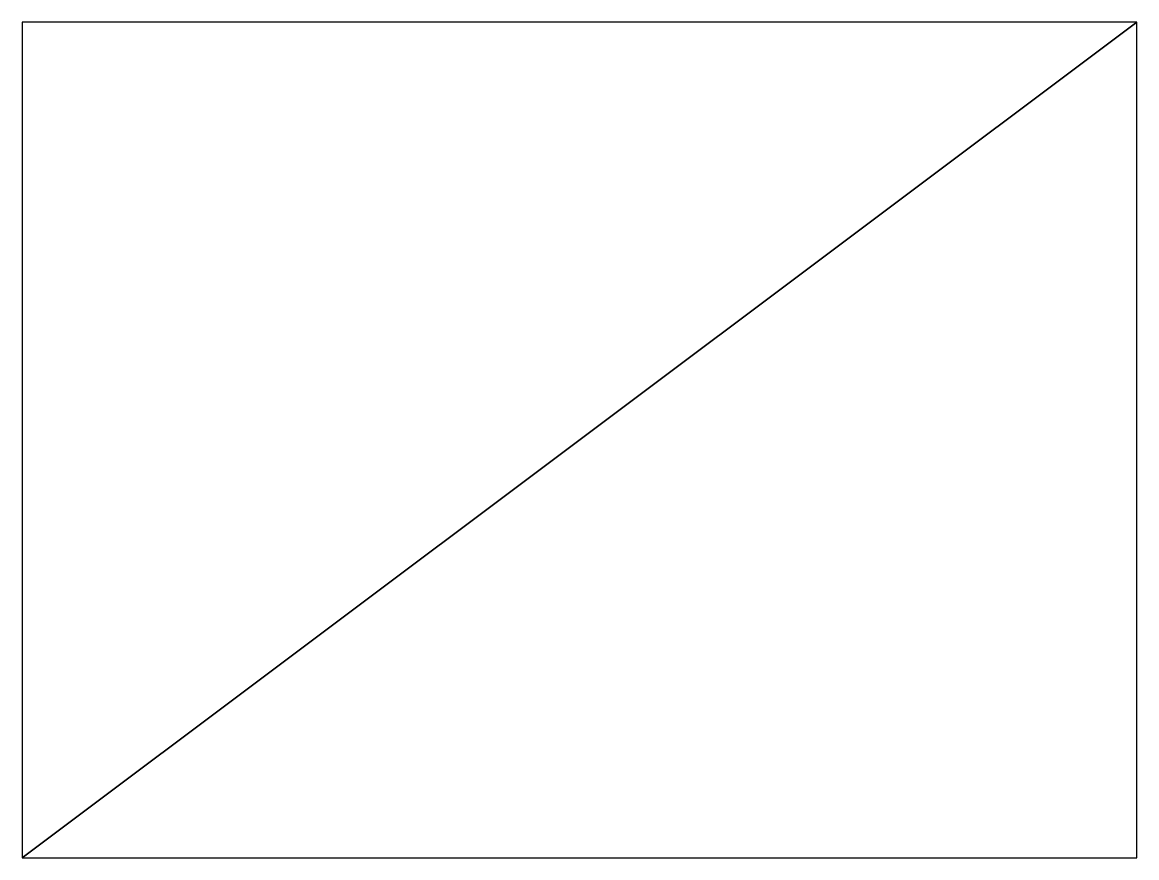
# Model space of a CAD drawing. Extents: x -10 to 10, y -9.8 to 5.2.
import ezdxf

# ---------------------------------------------------------------- set-up
doc = ezdxf.new("R2010")
doc.units = 0

msp = doc.modelspace()

# ---------------------------------------------------------------- linework, layer by layer
at = {"color": 1}
for points in [[(-10, 5.199999, -0.45), (-10, -9.800001, -0.45), (10, 5.199999, -0.45)], [(10, -9.800001, -0.45), (10, 5.199999, -0.45), (-10, -9.800001, -0.45)]]:
    msp.add_3dface(points, dxfattribs=at)

doc.saveas('drawing.dxf')
